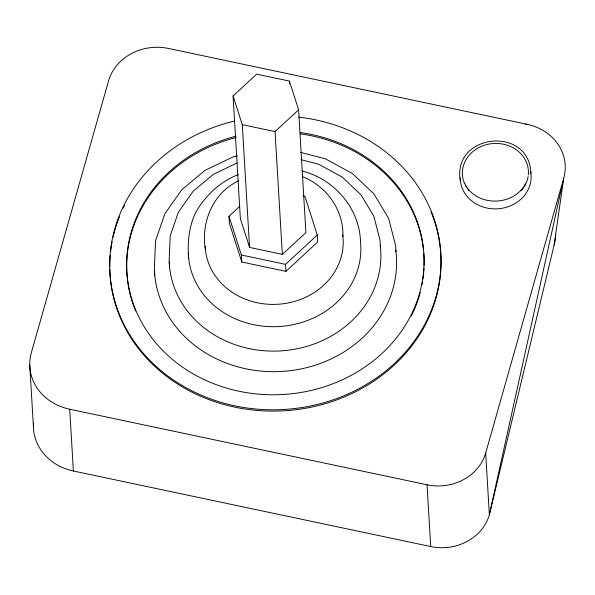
<?xml version="1.0" encoding="UTF-8"?>
<svg xmlns="http://www.w3.org/2000/svg" width="595" height="595" viewBox="0 0 595 595"><rect width="100%" height="100%" fill="white"/><g stroke="black" fill="none" stroke-linecap="round" stroke-linejoin="round"><path stroke-width="0.89" d="M554.116 245.058L563.71 178.277A50.56 44.811 -3.4 0 0 527.096 124.303L168.474 48.463A49.363 43.747 -3.4 0 0 108.535 80.927L31.356 352.686A52.962 46.931 -3.4 0 0 69.712 409.226L73.378 470.995L430.721 546.56A48.292 42.803 -3.4 0 0 489.358 514.801L554.116 245.058A50.56 44.811 -3.4 0 0 555.656 234.259M485.684 453.033L563.71 178.277L489.358 514.801L485.684 453.033A48.292 42.803 -3.4 0 1 427.046 484.791L69.712 409.226M525.668 183.327C514.236 206.822 475.643 207.224 464.613 183.178M233.076 95.951L256.631 74.159L289.393 81.084L298.601 109.807L305.897 232.578L282.342 254.37L249.58 247.438L240.365 218.715L233.076 95.951L242.284 124.667L249.58 247.438M282.342 254.37L275.046 131.599L298.601 109.807M303.071 195.904L304.871 196.283L317.284 234.98L317.7 241.994L285.957 271.357L241.808 262.023L229.395 223.318L228.978 216.312L239.785 206.316M285.957 271.357L285.541 264.351L317.284 234.98M236.974 163L213.352 174.365L193.085 191.292L178.374 212.229L170.215 235.754L169.173 260.26L169.59 267.274M238.379 174.61C220.091 181.512 205.52 195.517 195.77 212.244C188.898 226.717 187.284 242.582 188.689 258.394M238.402 180.925C212.824 192.929 200.671 222.642 205.439 249.744M237.427 156.002L232.89 156.976L204.925 170.43L181.728 189.798L164.889 213.761L155.555 240.685L154.365 268.732L154.782 275.738M525.244 124.229L527.096 124.303M242.284 124.667L275.046 131.599M228.978 216.312L241.392 255.01L285.541 264.351M300.676 152.394L325.562 158.895L352.344 173.487L373.846 193.784L388.617 218.402L395.645 245.668L396.062 252.674A121.216 107.42 -3.4 0 1 283.651 371.317A121.216 107.42 -3.4 0 1 154.365 270.346M301.159 159.691L318.764 164.287L342.162 177.042L360.957 194.773L373.868 216.29L380.004 240.112L380.421 247.118M302.104 171.077C334.1 178.827 359.878 208.637 360.488 241.972A86.305 76.48 -3.4 0 1 279.561 326.506A86.305 76.48 -3.4 0 1 188.34 252.972M302.357 176.648C326.633 186.079 343.895 210.318 342.906 236.602M530.911 173.413C529.572 125.039 451.203 133.369 460.441 181.453M427.046 484.791L430.721 546.56M289.393 81.084L289.557 83.85M241.392 255.01L241.808 262.023M29.75 364.884L33.417 426.652M73.378 470.995A52.962 46.931 -3.4 0 1 33.513 423.142M530.614 171.613A35.477 31.438 -3.4 0 1 498.677 208.733A35.477 31.438 -3.4 0 1 460.218 177.808M528.085 176.641A33.06 29.296 -3.4 0 1 526.077 183.238M525.705 184.026A33.06 29.296 -3.4 0 1 524.448 186.332M523.481 187.827A33.06 29.296 -3.4 0 1 521.265 190.645M468.845 190.519A33.06 29.296 -3.4 0 1 467.231 188.422M466.272 186.949A33.06 29.296 -3.4 0 1 465.409 185.432M464.658 183.877A33.06 29.296 -3.4 0 1 490.697 143.789A33.06 29.296 -3.4 0 1 528.308 174.952M431.092 212.021A165.7 146.846 -3.4 0 1 305.681 408.252A165.7 146.846 -3.4 0 1 109.807 269.052M109.785 266.3A165.7 146.846 -3.4 0 1 110.254 255.255M110.618 251.588A165.7 146.846 -3.4 0 1 112.128 241.63M113.072 237.152A165.7 146.846 -3.4 0 1 119.454 216.736M123.225 208.168A165.7 146.846 -3.4 0 1 124.467 205.654M423.997 268.204A148.78 131.845 -3.4 0 1 422.933 279.114M422.517 281.807A148.78 131.845 -3.4 0 1 422.034 284.477M420.219 292.48A148.78 131.845 -3.4 0 1 411.413 315.871M135.623 310.984A148.78 131.845 -3.4 0 1 127.442 279.256M127.345 278.363A148.78 131.845 -3.4 0 1 236.051 137.519M300.378 133.868A148.78 131.845 -3.4 0 1 423.499 250.056M423.819 253.641A148.78 131.845 -3.4 0 1 424.101 265.467M395.742 249.997A121.216 107.42 -3.4 0 1 395.965 251.782M298.623 117.133A165.7 146.846 -3.4 0 1 417.883 335.9A165.7 146.846 -3.4 0 1 142.763 352.619A165.7 146.846 -3.4 0 1 234.482 121.038M300.304 132.536A148.78 131.845 -3.4 0 1 402.391 329.831A148.78 131.845 -3.4 0 1 156.589 343.791A148.78 131.845 -3.4 0 1 235.97 136.188M380.212 245.326A105.917 93.861 -3.4 0 1 282.818 350.745A105.917 93.861 -3.4 0 1 169.196 261.859M342.698 234.854A69.057 61.203 -3.4 0 1 279.598 304.142A69.057 61.203 -3.4 0 1 205.178 246.211"/></g></svg>
